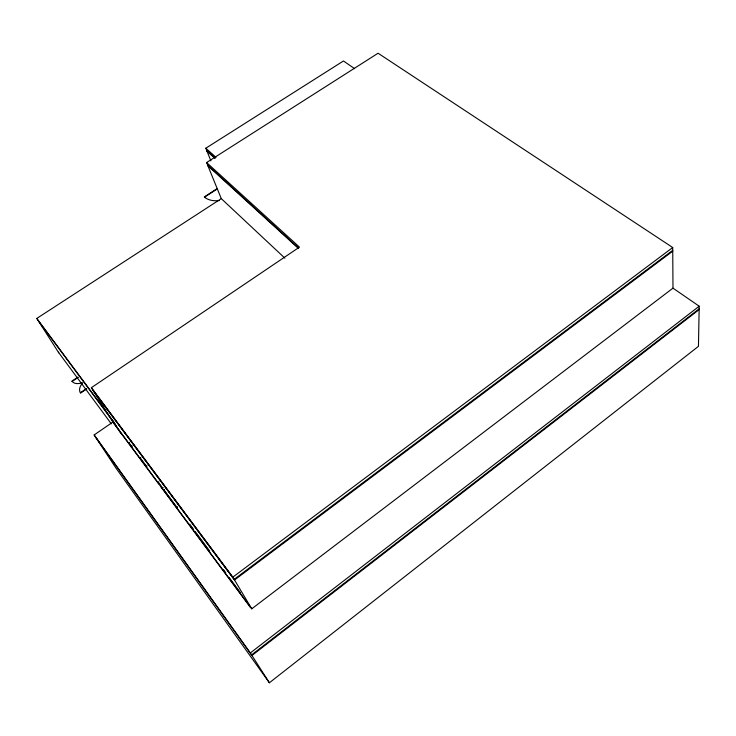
<?xml version="1.0" encoding="UTF-8"?>
<svg xmlns="http://www.w3.org/2000/svg" width="736" height="736" viewBox="0 0 736 736"><rect width="100%" height="100%" fill="white"/><g stroke="black" fill="none" stroke-linecap="round" stroke-linejoin="round"><path stroke-width="1.1" d="M221.288 198.637L206.595 162.546L378.074 53.222L672.722 247.526L672.989 288.144L699.2 306.213L698.446 346.334L269.385 682.778L115.929 468.041L94.153 434.948L113.528 421.618L36.8 318.421L221.288 198.637L284.86 258.143M269.385 682.778L250.332 652.961L699.2 306.213M251.574 654.902L699.154 308.816M699.136 309.598L251.942 655.491L95.56 437.092M206.595 162.546L299.46 247.121L91.384 387.67L112.571 421.415L251.758 608.819L672.989 288.144M251.758 608.819L232.834 577.144L672.722 247.526M672.741 250.332L234.149 579.342L92.846 389.997M672.741 251.169L234.536 580.005L93.279 390.687M176.364 507.665L177.496 506.846M162.021 488.354L163.144 487.554M163.447 490.277L164.57 489.477M157.771 482.623L158.884 481.832M146.013 466.799L147.117 466.017M139.665 458.243L140.76 457.47M128.561 443.284L129.637 442.529M131.192 446.835L132.278 446.08M112.571 421.415L113.105 421.047M80.325 392.748L86.48 388.599M86.728 388.93L80.564 393.088A10.598 7.443 -31.4 0 1 82.552 383.198M77.942 377.08L71.843 381.165A10.479 7.268 -31.2 0 0 82.165 382.674M72.082 381.496L78.182 377.402M217.212 188.572L204.304 196.908A21.326 13.763 -21.4 0 0 219.31 200.523M204.553 197.147L217.47 188.802M210.91 160.908L205.804 148.221L343.464 60.978L354.596 68.65M205.804 148.221L216.016 157.366M206.733 150.53L215.234 158.157M207.009 151.23L214.664 158.093M207.598 165.02L298.669 248.124M207.902 165.766L298.098 248.115M91.384 387.67L232.834 577.144M189.722 524.17L193.623 529.414M195.16 531.484L209.76 551.126M223.578 569.71L225.777 572.663M38.189 320.602L115.294 424.433M129.104 442.906L131.735 446.458M140.208 457.856L146.565 466.403M158.323 482.227L162.582 487.959M164.008 489.872L176.934 507.26M229.117 577.475L240.332 592.563M113.933 423.586L158.985 484.26M160.2 485.898L250.323 607.274M58.365 352.176L111.348 423.872M94.153 434.948L250.332 652.961M36.8 318.421L58.751 352.792M113.528 421.618L120.713 433.081"/></g></svg>
